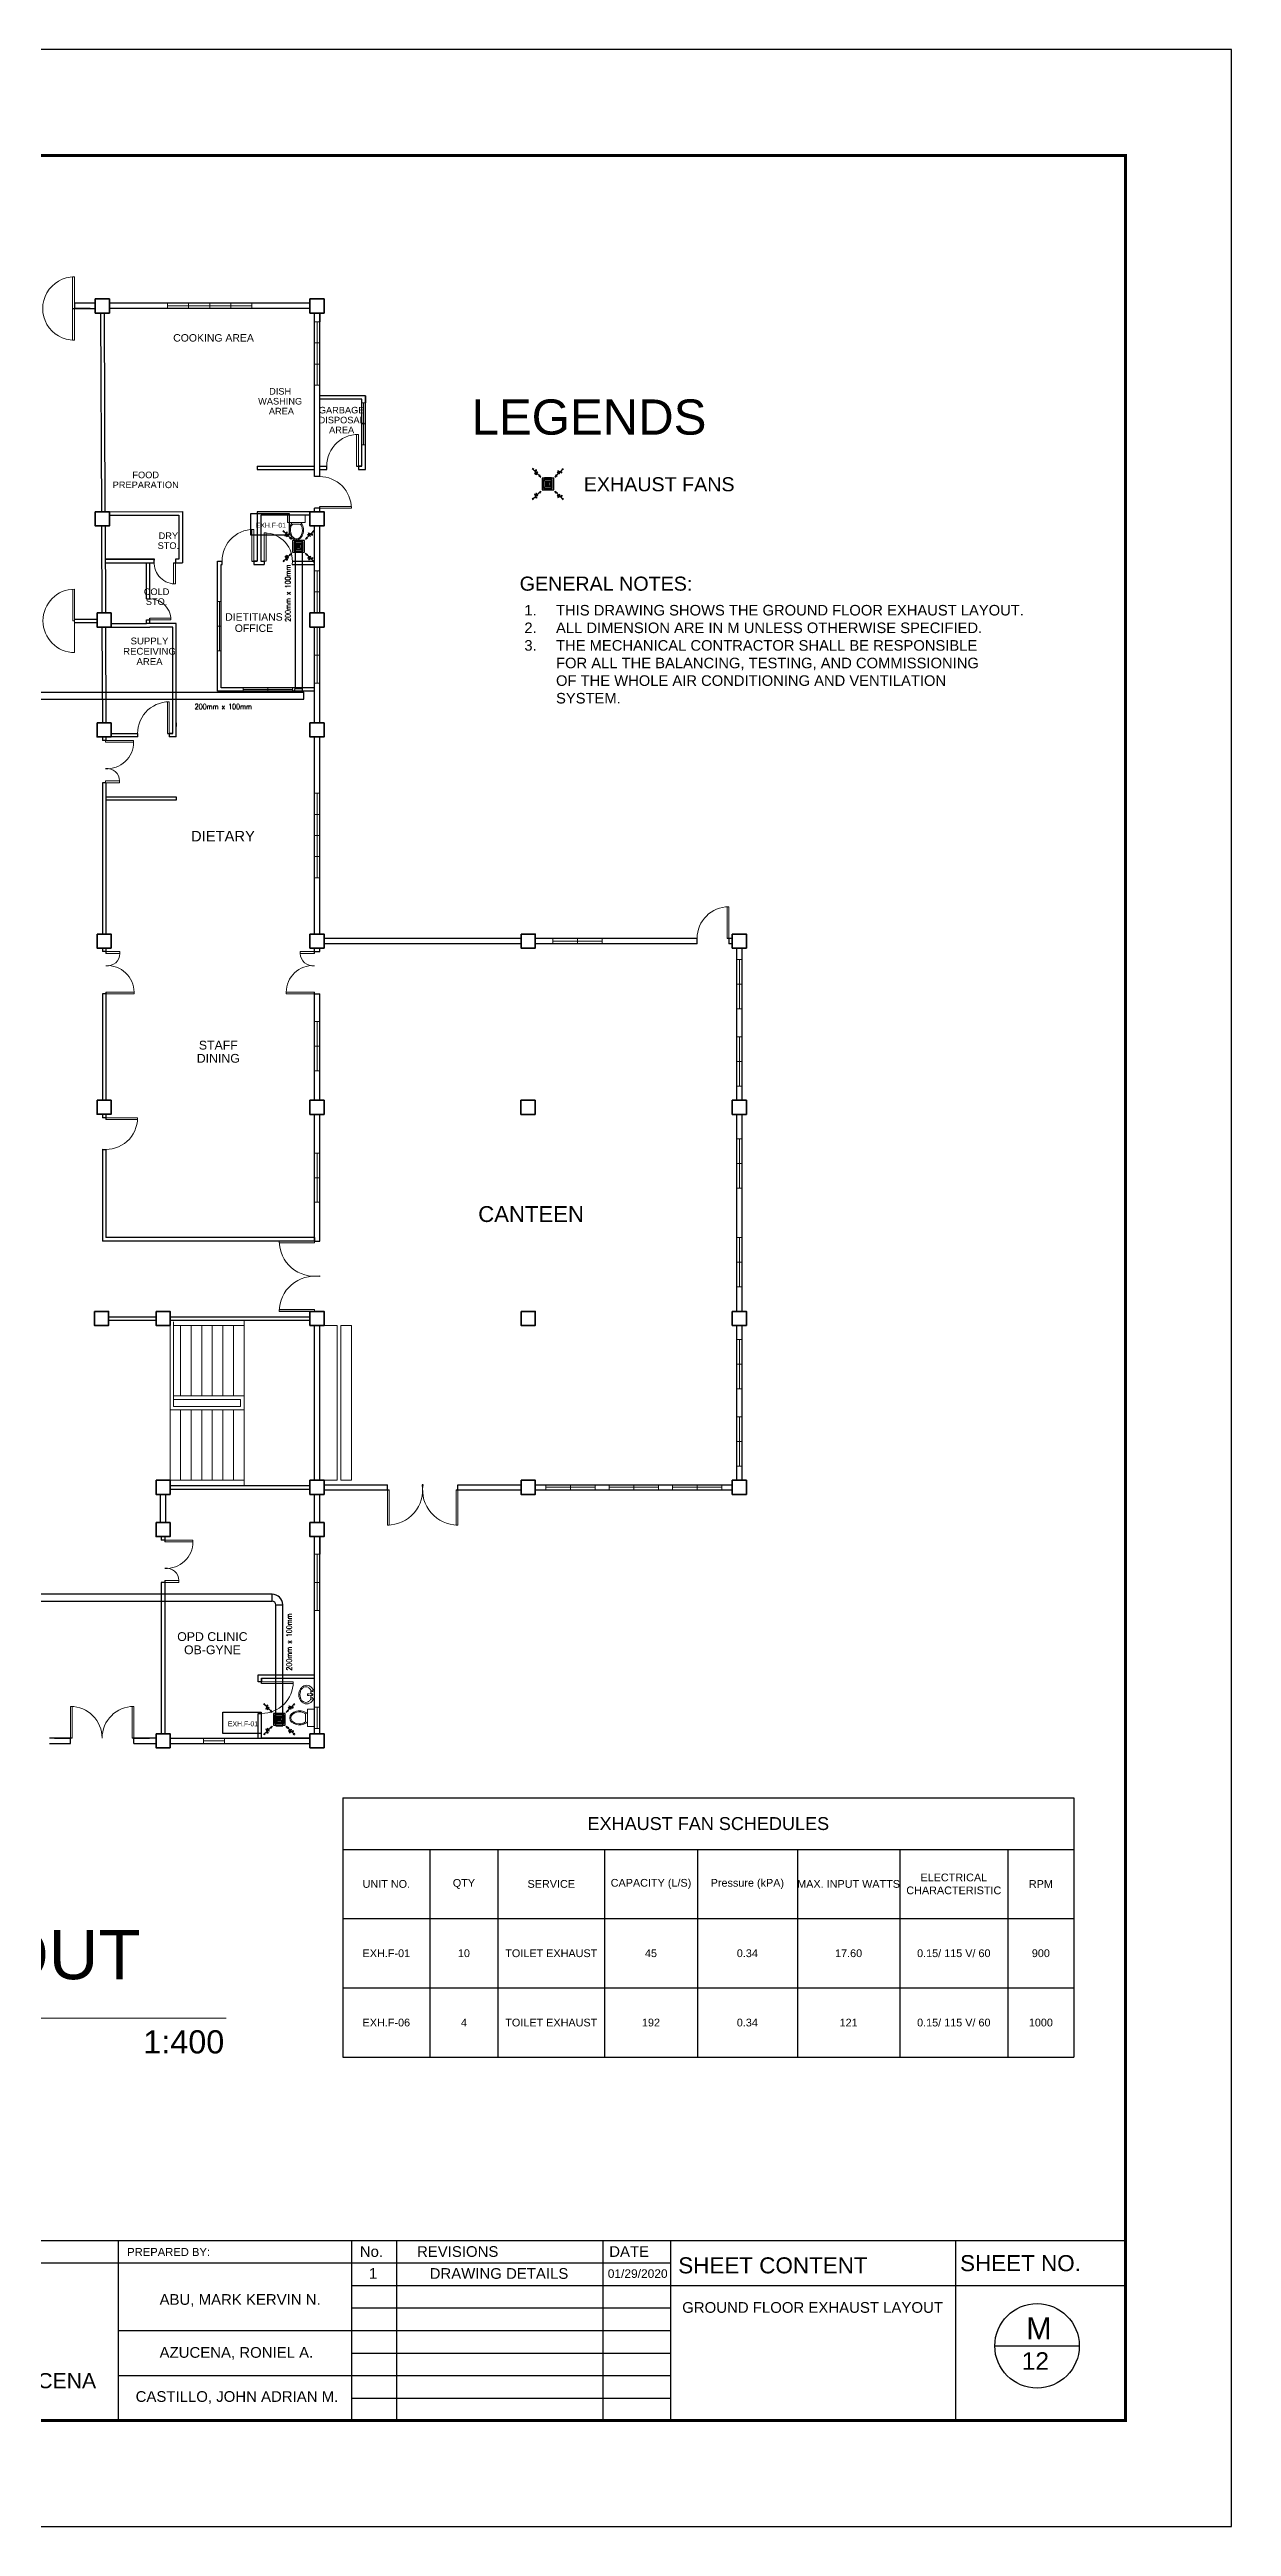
# Model space of a CAD drawing. Header units: millimetres. Extents: x 116 to 538, y 76 to 149.
# Drawn here: x 181.8 to 215.4, y 78.2 to 148.6 of the extents above; entities that cross this region are included whole.
import ezdxf

# ---------------------------------------------------------------- set-up
doc = ezdxf.new("R2010")
doc.units = ezdxf.units.MM
doc.header["$MEASUREMENT"] = 0
for name, color, linetype in [('.1', 1, 'Continuous'), ('AIR', 7, 'Continuous'), ('AIR-00', 8, 'Continuous'), ('AIR-03', 30, 'Continuous'), ('ducting label', 7, 'Continuous'), ('exhaust', 7, 'Continuous'), ('label', 7, 'Continuous'), ('Legends', 7, 'Continuous'), ('template', 7, 'Continuous')]:
    doc.layers.add(name, color=color, linetype=linetype)
doc.styles.add('Arch-Dim', font='simplex.shx', dxfattribs={"width": 0.75})
doc.styles.add('arial', font='arial.ttf')
doc.styles.get("Standard").update_dxf_attribs({"font": 'arial.ttf'})
doc.styles.add('SWISSLT175', font='swissl.ttf', dxfattribs={"height": 0.175})

# ---------------------------------------------------------------- blocks, each defined once
blk = doc.blocks.new('GRILL-C-IN')
at = {"layer": 'AIR-00', "color": 7, "ltscale": 3}
for p, q in [((-0.62, 0.6), (-0.67, 0.65)), ((-0.6, 0.62), (-0.65, 0.67)), ((-0.64, 0.64), (-0.3, 0.3)), ((0.64, 0.64), (0.3, 0.3)), ((0.6, 0.62), (0.65, 0.67)), ((0.62, 0.6), (0.67, 0.65)), ((-0.62, -0.6), (-0.67, -0.65)), ((-0.6, -0.62), (-0.65, -0.67)), ((-0.64, -0.64), (-0.3, -0.3)), ((0.64, -0.64), (0.3, -0.3)), ((0.6, -0.62), (0.65, -0.67)), ((0.62, -0.6), (0.67, -0.65))]:
    blk.add_line(p, q, dxfattribs=at)
at = {"layer": 'AIR-00', "color": 7}
for p, q in [((-0.19, 0.19), (0.19, -0.19)), ((0.19, 0.19), (-0.19, -0.19))]:
    blk.add_line(p, q, dxfattribs=at)
at = {"layer": 'AIR-00', "color": 7, "ltscale": 3}
for points in [[(-0.36, 0.39), (-0.39, 0.36), (-0.3, 0.3)], [(0.39, 0.36), (0.36, 0.39), (0.3, 0.3)], [(-0.36, -0.39), (-0.39, -0.36), (-0.3, -0.3)], [(0.39, -0.36), (0.36, -0.39), (0.3, -0.3)]]:
    blk.add_lwpolyline(points, close=True, dxfattribs=at)
at = {"layer": 'AIR-00', "color": 7}
for points in [[(-0.19, -0.19), (0.19, -0.19), (0.19, 0.19), (-0.19, 0.19)], [(-0.12, -0.12), (0.12, -0.12), (0.12, 0.12), (-0.12, 0.12)], [(-0.06, -0.06), (0.06, -0.06), (0.06, 0.06), (-0.06, 0.06)]]:
    blk.add_lwpolyline(points, close=True, dxfattribs=at)
at = {"layer": 'AIR-00', "color": 7, "ltscale": 3}
for points in [[(-0.44, 0.44), (-0.51, 0.4), (-0.43, 0.51), (-0.57, 0.43), (-0.48, 0.6), (-0.56, 0.56)], [(0.44, 0.44), (0.4, 0.51), (0.51, 0.43), (0.43, 0.57), (0.6, 0.48), (0.56, 0.56)], [(-0.44, -0.44), (-0.51, -0.4), (-0.43, -0.51), (-0.57, -0.43), (-0.48, -0.6), (-0.56, -0.56)], [(0.44, -0.44), (0.4, -0.51), (0.51, -0.43), (0.43, -0.57), (0.6, -0.48), (0.56, -0.56)]]:
    blk.add_spline(points, degree=3, dxfattribs=at)
for points in [[(-0.3, 0.3), (-0.36, 0.39), (-0.39, 0.36)], [(0.3, 0.3), (0.39, 0.36), (0.36, 0.39)], [(-0.3, -0.3), (-0.36, -0.39), (-0.39, -0.36)], [(0.3, -0.3), (0.39, -0.36), (0.36, -0.39)]]:
    blk.add_solid(points, dxfattribs=at)
at = {"layer": 'AIR-03', "color": 7}
blk.add_lwpolyline([(-0.25, -0.25), (0.25, -0.25), (0.25, 0.25), (-0.25, 0.25)], close=True, dxfattribs=at)
blk = doc.blocks.new('*T9')
at = {"layer": 'exhaust', "color": 0, "linetype": 'ByBlock', "lineweight": -2, "transparency": 16777216}
for p, q in [((0, 0), (20.775, 0)), ((0, 0), (0, -7.369)), ((20.775, 0), (20.775, -7.369)), ((0, -1.46), (20.775, -1.46)), ((2.479, -1.46), (2.479, -7.369)), ((4.41, -1.46), (4.41, -7.369)), ((7.441, -1.46), (7.441, -7.369)), ((10.076, -1.46), (10.076, -7.369)), ((12.918, -1.46), (12.918, -7.369)), ((15.829, -1.46), (15.829, -7.369)), ((18.898, -1.46), (18.898, -7.369)), ((0, -3.429), (20.775, -3.429)), ((0, -5.399), (20.775, -5.399)), ((0, -7.369), (20.775, -7.369))]:
    blk.add_line(p, q, dxfattribs=at)
at = {"layer": 'exhaust', "color": 0, "transparency": 16777216, "attachment_point": 5}
for s, insert, char_height, width in [('EXHAUST FAN SCHEDULES', (10.388, -0.73), 0.36696, 20.62853), ('UNIT NO.', (1.239, -2.444), 0.2202, 2.3319), ('QTY', (3.444, -2.444), 0.2202, 1.78473), ('SERVICE', (5.926, -2.444), 0.2202, 2.88414), ('CAPACITY (L/S)', (8.759, -2.444), 0.22018, 2.48839), ('Pressure (kPA)', (11.497, -2.444), 0.22018, 2.69507), ('MAX. INPUT WATTS', (14.374, -2.444), 0.22018, 2.76397), ('ELECTRICAL CHARACTERISTIC', (17.363, -2.444), 0.22018, 2.92228), ('RPM', (19.837, -2.444), 0.2202, 1.73056), ('EXH.F-01', (1.239, -4.414), 0.2202, 2.3319), ('10', (3.444, -4.414), 0.2202, 1.78473), ('TOILET EXHAUST', (5.926, -4.414), 0.22018, 2.88414), ('45', (8.759, -4.414), 0.2202, 2.48839), ('0.34', (11.497, -4.414), 0.2202, 2.69507), ('17.60', (14.374, -4.414), 0.2202, 2.76397), ('0.15/ 115 V/ 60', (17.363, -4.414), 0.22018, 2.92228), ('900', (19.837, -4.414), 0.2202, 1.73056), ('EXH.F-06', (1.239, -6.384), 0.2202, 2.3319), ('4', (3.444, -6.384), 0.22, 1.78473), ('TOILET EXHAUST', (5.926, -6.384), 0.22018, 2.88414), ('192', (8.759, -6.384), 0.2202, 2.48839), ('0.34', (11.497, -6.384), 0.2202, 2.69507), ('121', (14.374, -6.384), 0.2202, 2.76397), ('0.15/ 115 V/ 60', (17.363, -6.384), 0.22018, 2.92228), ('1000', (19.837, -6.384), 0.2202, 1.73056)]:
    blk.add_mtext(s, dxfattribs=dict(at, insert=insert, char_height=char_height, width=width))

msp = doc.modelspace()

# ---------------------------------------------------------------- linework, layer by layer
at = {"layer": '.1', "color": 0}
msp.add_line((215.428, 148.586), (116.152, 148.586), dxfattribs=at)
at = {"color": 8, "lineweight": 13}
for p, q in [((182.551, 142.124), (182.501, 142.124)), ((182.501, 142.124), (182.502, 141.224)), ((182.551, 141.224), (182.551, 142.124)), ((182.502, 141.224), (182.551, 141.224)), ((182.502, 140.323), (182.502, 141.223)), ((182.502, 141.223), (182.552, 141.223)), ((182.551, 141.273), (182.551, 141.174)), ((182.551, 141.174), (182.551, 140.324)), ((182.552, 141.223), (182.552, 140.323)), ((182.552, 140.323), (182.502, 140.323)), ((190.621, 137.648), (190.571, 137.648)), ((190.571, 137.648), (190.571, 136.748)), ((190.621, 136.748), (190.621, 137.648)), ((190.421, 135.598), (189.521, 135.598)), ((189.521, 135.548), (190.421, 135.548)), ((190.421, 135.548), (190.421, 135.598)), ((187.646, 134.948), (187.596, 134.948)), ((187.596, 134.948), (187.596, 134.048)), ((187.646, 134.048), (187.646, 134.948)), ((187.946, 134.048), (187.946, 134.848)), ((187.946, 134.848), (187.996, 134.848)), ((187.996, 134.848), (187.996, 134.048)), ((185.421, 133.998), (185.371, 133.998)), ((185.371, 133.398), (185.371, 133.998)), ((185.421, 133.998), (185.421, 133.398)), ((187.996, 134.048), (187.946, 134.048)), ((182.508, 132.349), (182.508, 133.249)), ((182.558, 133.249), (182.558, 132.349)), ((185.421, 133.398), (185.371, 133.398)), ((182.558, 132.349), (182.508, 132.349)), ((182.558, 132.299), (182.558, 132.399)), ((182.558, 132.349), (182.558, 131.449)), ((185.296, 132.423), (184.696, 132.423)), ((184.696, 132.373), (185.296, 132.373)), ((185.296, 132.373), (185.296, 132.423)), ((185.246, 130.048), (185.196, 130.048)), ((185.196, 130.048), (185.196, 129.148)), ((185.246, 129.148), (185.246, 130.048)), ((185.246, 129.148), (185.196, 129.148)), ((183.446, 128.15), (183.446, 128.148)), ((201.146, 124.223), (201.096, 124.223)), ((201.096, 124.223), (201.096, 123.323)), ((201.146, 123.323), (201.146, 124.223)), ((183.446, 118.225), (184.346, 118.225)), ((184.346, 118.175), (183.446, 118.175)), ((184.346, 118.225), (184.346, 118.175)), ((191.446, 107.648), (191.446, 106.648)), ((191.496, 106.648), (191.496, 107.648)), ((193.396, 106.648), (193.396, 107.648)), ((193.446, 107.648), (193.446, 106.648)), ((191.446, 106.648), (191.496, 106.648)), ((193.446, 106.648), (193.396, 106.648)), ((187.871, 102.196), (188.771, 102.196)), ((188.771, 102.146), (187.871, 102.146)), ((188.771, 102.196), (188.771, 102.146)), ((182.44, 100.596), (182.44, 101.496)), ((182.44, 101.496), (182.49, 101.496)), ((182.49, 101.496), (182.49, 100.596)), ((184.24, 101.496), (184.19, 101.496)), ((184.19, 101.496), (184.19, 100.596)), ((184.24, 100.596), (184.24, 101.496)), ((182.49, 100.596), (182.44, 100.596)), ((184.24, 100.596), (184.19, 100.596))]:
    msp.add_line(p, q, dxfattribs=at)
at = {"color": 8, "lineweight": 25}
for p, q in [((182.502, 141.223), (183.146, 141.223)), ((183.002, 141.373), (182.552, 141.373)), ((183.146, 141.373), (182.552, 141.373)), ((182.552, 141.373), (182.552, 141.223)), ((183.002, 141.223), (182.552, 141.223)), ((183.296, 141.098), (183.32, 135.448)), ((183.396, 141.099), (183.42, 135.448)), ((189.246, 141.373), (183.546, 141.373)), ((189.246, 141.223), (183.546, 141.223)), ((189.371, 136.448), (189.371, 141.098)), ((189.521, 136.448), (189.521, 141.098)), ((189.521, 141.098), (189.521, 140.848)), ((190.821, 138.748), (189.521, 138.748)), ((190.821, 136.648), (190.821, 138.748)), ((190.721, 138.648), (189.521, 138.648)), ((190.721, 136.748), (190.721, 138.648)), ((187.746, 136.748), (189.371, 136.748)), ((187.746, 136.748), (187.746, 136.649)), ((187.746, 136.649), (189.371, 136.648)), ((189.521, 136.748), (189.721, 136.748)), ((189.521, 136.648), (189.726, 136.648)), ((189.721, 136.648), (189.721, 136.748)), ((190.571, 136.748), (190.721, 136.748)), ((190.721, 136.748), (190.621, 136.748)), ((190.621, 136.748), (190.621, 136.648)), ((190.621, 136.648), (190.821, 136.648)), ((189.521, 136.448), (189.371, 136.448)), ((183.42, 135.448), (185.621, 135.457)), ((183.546, 135.349), (185.521, 135.357)), ((185.521, 135.357), (185.521, 134.098)), ((185.621, 135.457), (185.621, 133.998)), ((189.246, 135.448), (187.746, 135.448)), ((187.746, 135.448), (187.746, 134.048)), ((189.246, 135.348), (187.846, 135.348)), ((187.846, 135.348), (187.846, 134.048)), ((189.371, 135.448), (189.371, 135.548)), ((189.521, 135.548), (189.371, 135.548)), ((189.521, 135.448), (189.521, 135.598)), ((183.322, 135.048), (183.332, 132.573)), ((183.422, 135.048), (183.432, 132.573)), ((183.422, 135.048), (183.426, 134.098)), ((189.371, 132.573), (189.371, 135.048)), ((189.521, 132.573), (189.521, 135.048)), ((183.426, 134.098), (184.829, 134.098)), ((184.829, 134.098), (183.426, 134.098)), ((183.426, 133.998), (184.821, 133.998)), ((184.596, 132.973), (184.596, 133.998)), ((184.696, 132.973), (184.696, 133.998)), ((184.821, 133.998), (184.821, 134.098)), ((185.371, 133.998), (185.621, 133.998)), ((185.521, 134.098), (185.421, 134.098)), ((185.521, 134.098), (185.421, 134.098)), ((185.421, 134.098), (185.421, 133.998)), ((186.621, 130.348), (186.621, 134.048)), ((186.621, 134.048), (186.746, 134.048)), ((186.721, 130.448), (186.721, 133.948)), ((186.721, 133.948), (186.751, 133.948)), ((186.721, 133.948), (186.751, 133.948)), ((186.746, 133.948), (186.746, 134.048)), ((187.746, 134.048), (187.646, 134.048)), ((187.646, 134.048), (187.646, 133.948)), ((187.646, 133.948), (187.946, 133.948)), ((187.846, 134.048), (187.946, 134.048)), ((187.946, 134.048), (187.946, 133.948)), ((188.739, 133.948), (189.371, 133.948)), ((188.746, 134.048), (189.371, 134.048)), ((182.558, 132.399), (183.196, 132.399)), ((184.596, 132.973), (184.696, 132.973)), ((184.596, 132.273), (184.596, 132.373)), ((184.596, 132.273), (184.596, 132.373)), ((184.596, 132.373), (184.696, 132.373)), ((184.696, 132.273), (184.696, 132.423)), ((182.558, 132.299), (183.196, 132.299)), ((183.334, 132.173), (183.346, 129.448)), ((183.434, 132.173), (183.435, 132.023)), ((183.434, 132.173), (183.446, 129.449)), ((183.596, 132.273), (184.596, 132.273)), ((183.596, 132.173), (184.696, 132.173)), ((184.696, 132.273), (184.596, 132.273)), ((185.446, 132.273), (184.696, 132.273)), ((185.346, 132.173), (184.696, 132.173)), ((185.346, 129.148), (185.346, 132.173)), ((185.446, 129.048), (185.446, 132.273)), ((189.371, 129.448), (189.371, 132.173)), ((189.521, 129.448), (189.521, 132.173)), ((189.371, 130.348), (186.621, 130.348)), ((189.371, 130.448), (186.721, 130.448)), ((189.371, 129.448), (189.371, 130.398)), ((183.346, 129.048), (183.346, 128.948)), ((183.446, 128.948), (183.346, 128.948)), ((183.446, 129.048), (183.446, 128.948)), ((183.596, 129.148), (184.346, 129.148)), ((184.351, 129.048), (183.596, 129.048)), ((184.346, 129.148), (184.346, 129.048)), ((185.346, 129.148), (185.246, 129.148)), ((185.246, 129.148), (185.246, 129.048)), ((185.446, 129.048), (185.246, 129.048)), ((189.371, 123.448), (189.371, 129.048)), ((189.371, 128.898), (189.371, 129.048)), ((189.521, 123.448), (189.521, 129.048)), ((189.521, 128.948), (189.521, 129.048)), ((183.346, 127.748), (183.346, 123.448)), ((183.446, 127.748), (183.346, 127.748)), ((183.446, 127.748), (183.446, 123.448)), ((183.446, 127.349), (185.446, 127.349)), ((185.446, 127.249), (183.446, 127.249)), ((185.446, 127.349), (185.446, 127.249)), ((195.246, 123.323), (189.646, 123.323)), ((200.246, 123.323), (195.646, 123.323)), ((200.246, 123.173), (200.246, 123.323)), ((201.246, 123.323), (201.146, 123.323)), ((201.146, 123.323), (201.146, 123.173)), ((183.346, 123.048), (183.346, 122.948)), ((183.446, 122.948), (183.346, 122.948)), ((183.446, 123.048), (183.446, 122.898)), ((183.446, 123.048), (183.446, 122.948)), ((189.371, 122.898), (189.371, 123.048)), ((189.371, 122.948), (189.521, 122.948)), ((189.521, 122.948), (189.521, 123.048)), ((195.246, 123.173), (189.646, 123.173)), ((200.246, 123.173), (195.646, 123.173)), ((201.246, 123.173), (201.146, 123.173)), ((201.371, 118.723), (201.371, 123.048)), ((201.521, 118.723), (201.521, 123.048)), ((183.446, 121.798), (183.446, 118.725)), ((189.371, 118.723), (189.371, 121.798)), ((183.346, 121.748), (183.346, 118.725)), ((183.446, 121.748), (183.346, 121.748)), ((189.371, 121.748), (189.521, 121.748)), ((189.521, 118.723), (189.521, 121.748)), ((183.346, 118.325), (183.346, 118.225)), ((183.446, 118.325), (183.446, 118.225)), ((189.371, 114.723), (189.371, 118.323)), ((189.521, 114.723), (189.521, 118.323)), ((201.371, 112.723), (201.371, 118.323)), ((201.521, 112.723), (201.521, 118.323)), ((183.446, 118.225), (183.346, 118.225)), ((183.346, 117.33), (183.346, 114.723)), ((183.346, 117.325), (183.446, 117.325)), ((183.446, 117.325), (183.446, 114.823)), ((189.371, 114.823), (183.446, 114.823)), ((189.371, 114.723), (183.446, 114.723)), ((189.371, 114.723), (189.521, 114.723)), ((183.521, 112.573), (184.871, 112.573)), ((183.521, 112.473), (184.871, 112.473)), ((185.271, 112.573), (189.246, 112.573)), ((185.271, 112.473), (189.246, 112.473)), ((189.371, 107.923), (189.371, 112.323)), ((189.521, 107.923), (189.521, 112.323)), ((201.371, 107.923), (201.371, 112.323)), ((201.521, 107.923), (201.521, 112.323)), ((185.271, 107.773), (189.246, 107.773)), ((189.646, 107.798), (191.446, 107.798)), ((191.446, 107.648), (191.446, 107.798)), ((193.446, 107.798), (195.246, 107.798)), ((193.446, 107.648), (193.446, 107.798)), ((195.646, 107.798), (201.246, 107.798)), ((184.996, 106.721), (184.996, 107.523)), ((185.146, 106.721), (185.146, 107.523)), ((185.271, 107.673), (189.246, 107.673)), ((189.371, 106.721), (189.371, 107.523)), ((189.521, 106.721), (189.521, 107.523)), ((189.646, 107.648), (191.496, 107.648)), ((193.396, 107.648), (195.246, 107.648)), ((195.646, 107.648), (201.246, 107.648)), ((185.021, 106.321), (185.021, 106.221)), ((185.121, 106.321), (185.121, 106.171)), ((185.121, 106.321), (185.121, 106.221)), ((189.371, 100.721), (189.371, 106.321)), ((189.521, 100.721), (189.521, 106.321)), ((189.521, 106.321), (189.521, 105.821)), ((185.121, 106.221), (185.021, 106.221)), ((185.021, 105.021), (185.021, 100.721)), ((185.121, 105.021), (185.021, 105.021)), ((185.121, 105.071), (185.121, 100.721)), ((187.771, 102.196), (187.771, 102.396)), ((187.771, 102.396), (189.371, 102.396)), ((187.871, 102.196), (187.771, 102.196)), ((187.871, 102.146), (187.871, 102.296)), ((187.871, 102.296), (189.371, 102.296)), ((187.871, 102.296), (187.871, 102.196)), ((187.771, 100.596), (187.771, 101.296)), ((187.771, 101.296), (187.871, 101.296)), ((187.871, 100.596), (187.871, 101.296)), ((182.49, 100.596), (181.846, 100.596)), ((181.846, 100.446), (182.44, 100.446)), ((181.99, 100.596), (182.44, 100.596)), ((181.99, 100.446), (182.44, 100.446)), ((182.44, 100.446), (182.44, 100.596)), ((184.871, 100.596), (184.19, 100.596)), ((184.24, 100.596), (184.69, 100.596)), ((184.24, 100.446), (184.24, 100.596)), ((184.24, 100.446), (184.69, 100.446)), ((184.24, 100.446), (184.871, 100.446)), ((185.271, 100.596), (189.246, 100.596)), ((185.271, 100.446), (189.246, 100.446)), ((189.246, 100.596), (187.871, 100.596))]:
    msp.add_line(p, q, dxfattribs=at)
at = {"color": 8, "lineweight": 9}
for p, q in [((186.396, 141.373), (185.196, 141.373)), ((185.196, 141.373), (185.196, 141.223)), ((187.596, 141.298), (185.196, 141.298)), ((185.796, 141.373), (185.796, 141.223)), ((186.396, 141.373), (186.396, 141.223)), ((186.396, 141.223), (187.596, 141.223)), ((186.996, 141.223), (186.996, 141.373)), ((187.596, 141.223), (187.596, 141.373)), ((189.521, 140.848), (189.371, 140.848)), ((189.371, 140.848), (189.371, 140.248)), ((189.446, 139.048), (189.446, 140.848)), ((189.371, 140.248), (189.521, 140.248)), ((189.521, 140.248), (189.521, 139.648)), ((189.521, 139.648), (189.371, 139.648)), ((189.371, 139.648), (189.371, 139.048)), ((189.371, 139.048), (189.521, 139.048)), ((190.821, 138.548), (190.721, 138.548)), ((190.721, 138.548), (190.721, 137.348)), ((190.771, 138.548), (190.771, 137.348)), ((190.721, 137.948), (190.821, 137.948)), ((190.721, 137.348), (190.821, 137.348)), ((188.611, 135.348), (188.611, 135.148)), ((189.111, 135.348), (188.611, 135.348)), ((189.111, 135.148), (189.111, 135.348)), ((188.611, 135.148), (189.111, 135.148)), ((188.77, 135.098), (188.951, 135.098)), ((189.521, 133.773), (189.371, 133.773)), ((189.446, 133.773), (189.446, 132.573)), ((189.521, 132.573), (189.521, 133.773)), ((189.521, 133.173), (189.371, 133.173)), ((186.621, 132.198), (186.621, 132.898)), ((186.621, 132.898), (186.721, 132.898)), ((186.671, 132.898), (186.671, 131.498)), ((186.721, 132.898), (186.721, 131.498)), ((186.621, 132.198), (186.721, 132.198)), ((189.446, 132.173), (189.446, 130.573)), ((189.521, 132.173), (189.521, 130.573)), ((186.721, 131.498), (186.621, 131.498)), ((189.521, 131.373), (189.371, 131.373)), ((187.346, 130.348), (187.346, 130.448)), ((188.746, 130.398), (187.346, 130.398)), ((188.746, 130.348), (187.346, 130.348)), ((188.046, 130.448), (188.746, 130.448)), ((188.046, 130.448), (188.046, 130.348)), ((188.746, 130.448), (188.746, 130.348)), ((189.521, 130.573), (189.371, 130.573)), ((189.371, 126.248), (189.371, 127.448)), ((189.371, 127.448), (189.521, 127.448)), ((189.446, 127.448), (189.446, 125.048)), ((189.371, 126.848), (189.521, 126.848)), ((189.521, 126.248), (189.371, 126.248)), ((189.521, 126.248), (189.521, 125.048)), ((189.521, 125.648), (189.371, 125.648)), ((189.521, 125.048), (189.371, 125.048)), ((196.146, 123.323), (196.146, 123.173)), ((196.146, 123.248), (197.546, 123.248)), ((196.846, 123.173), (196.846, 123.323)), ((197.546, 123.173), (197.546, 123.323)), ((196.146, 123.173), (197.546, 123.173)), ((201.521, 122.723), (201.371, 122.723)), ((201.446, 121.323), (201.446, 122.723)), ((201.371, 122.023), (201.521, 122.023)), ((201.371, 121.323), (201.521, 121.323)), ((189.521, 120.961), (189.371, 120.961)), ((189.446, 119.561), (189.446, 120.961)), ((201.371, 120.523), (201.521, 120.523)), ((201.446, 120.523), (201.446, 119.123)), ((189.371, 120.261), (189.521, 120.261)), ((189.521, 120.223), (189.521, 119.923)), ((189.521, 119.823), (189.521, 119.123)), ((201.361, 120.223), (201.361, 119.923)), ((201.361, 119.823), (201.361, 119.123)), ((201.371, 119.823), (201.521, 119.823)), ((189.371, 119.561), (189.521, 119.561)), ((189.521, 119.023), (189.521, 118.723)), ((201.521, 119.123), (201.371, 119.123)), ((189.521, 118.323), (189.521, 118.023)), ((189.521, 117.923), (189.521, 117.223)), ((201.521, 117.623), (201.371, 117.623)), ((201.446, 116.223), (201.446, 117.623)), ((189.521, 117.223), (189.371, 117.223)), ((189.446, 115.823), (189.446, 117.223)), ((189.521, 117.123), (189.521, 116.823)), ((201.361, 117.123), (201.361, 116.823)), ((201.371, 116.923), (201.521, 116.923)), ((189.371, 116.523), (189.521, 116.523)), ((189.521, 116.423), (189.521, 116.123)), ((201.361, 116.423), (201.361, 116.123)), ((201.371, 116.223), (201.521, 116.223)), ((189.371, 115.823), (189.521, 115.823)), ((189.521, 116.023), (189.521, 115.323)), ((189.521, 115.223), (189.521, 114.923)), ((201.371, 114.823), (201.521, 114.823)), ((201.446, 114.823), (201.446, 113.423)), ((201.371, 114.123), (201.521, 114.123)), ((201.521, 113.423), (201.371, 113.423)), ((185.271, 109.923), (185.271, 112.323)), ((185.371, 112.323), (185.371, 112.423)), ((185.371, 110.023), (185.371, 112.323)), ((187.371, 112.323), (185.371, 112.323)), ((185.571, 112.323), (185.571, 110.323)), ((185.871, 112.323), (185.871, 110.323)), ((186.171, 112.323), (186.171, 110.323)), ((186.471, 112.323), (186.471, 110.323)), ((186.771, 112.323), (186.771, 110.323)), ((187.071, 112.323), (187.071, 110.323)), ((187.371, 112.448), (187.371, 112.323)), ((187.371, 112.323), (187.371, 110.323)), ((190.021, 112.323), (189.646, 112.323)), ((190.021, 107.923), (190.021, 112.323)), ((190.121, 107.923), (190.121, 112.323)), ((190.121, 112.323), (190.421, 112.323)), ((190.421, 112.323), (190.421, 107.923)), ((201.521, 111.923), (201.371, 111.923)), ((201.446, 110.523), (201.446, 111.923)), ((201.371, 111.223), (201.521, 111.223)), ((201.371, 110.523), (201.521, 110.523)), ((187.071, 109.923), (185.271, 109.923)), ((185.271, 109.923), (185.271, 107.923)), ((187.071, 110.323), (185.371, 110.323)), ((187.071, 110.223), (185.371, 110.223)), ((187.071, 110.023), (185.371, 110.023)), ((185.571, 109.923), (185.571, 107.923)), ((185.871, 109.923), (185.871, 107.923)), ((186.171, 109.923), (186.171, 107.923)), ((186.471, 109.923), (186.471, 107.923)), ((186.771, 109.923), (186.771, 107.923)), ((187.071, 110.323), (187.371, 110.323)), ((187.071, 110.223), (187.271, 110.223)), ((187.071, 110.023), (187.271, 110.023)), ((187.071, 109.923), (187.071, 107.923)), ((187.071, 109.923), (187.371, 109.923)), ((187.271, 110.023), (187.271, 110.223)), ((187.371, 110.223), (187.371, 110.323)), ((187.371, 110.023), (187.371, 110.223)), ((187.371, 109.923), (187.371, 110.023)), ((187.371, 109.923), (187.371, 107.923)), ((201.371, 109.723), (201.521, 109.723)), ((201.446, 109.723), (201.446, 108.323)), ((201.371, 109.023), (201.521, 109.023)), ((187.371, 107.923), (185.271, 107.923)), ((187.371, 107.798), (187.371, 107.923)), ((189.521, 107.923), (190.021, 107.923)), ((190.421, 107.923), (190.121, 107.923)), ((195.946, 107.648), (195.946, 107.798)), ((197.346, 107.723), (195.946, 107.723)), ((196.646, 107.798), (196.646, 107.648)), ((197.346, 107.798), (197.346, 107.648)), ((197.346, 107.798), (197.746, 107.798)), ((197.746, 107.648), (197.746, 107.798)), ((199.146, 107.723), (197.746, 107.723)), ((198.446, 107.798), (198.446, 107.648)), ((199.146, 107.798), (199.146, 107.648)), ((199.546, 107.648), (199.546, 107.798)), ((200.946, 107.723), (199.546, 107.723)), ((200.246, 107.798), (200.246, 107.648)), ((200.946, 107.798), (200.946, 107.648)), ((201.521, 108.323), (201.371, 108.323)), ((189.521, 105.821), (189.371, 105.821)), ((189.371, 105.821), (189.371, 105.021)), ((189.446, 104.221), (189.446, 105.821)), ((189.371, 105.021), (189.521, 105.021)), ((189.521, 105.021), (189.521, 104.221)), ((189.521, 104.221), (189.371, 104.221)), ((189.371, 101.421), (189.171, 101.421)), ((189.171, 101.421), (189.171, 100.921)), ((189.173, 101.846), (189.295, 101.86)), ((189.173, 101.817), (189.295, 101.804)), ((189.371, 100.871), (189.371, 101.471)), ((189.371, 101.471), (189.521, 101.471)), ((189.371, 100.921), (189.371, 101.421)), ((189.446, 101.471), (189.446, 100.871)), ((189.121, 101.261), (189.121, 101.08)), ((189.171, 100.921), (189.371, 100.921)), ((189.521, 100.871), (189.371, 100.871)), ((186.221, 100.446), (186.221, 100.596)), ((186.221, 100.596), (186.821, 100.596)), ((186.821, 100.521), (186.221, 100.521)), ((186.821, 100.596), (186.821, 100.446))]:
    msp.add_line(p, q, dxfattribs=at)
at = {"color": 8, "lineweight": -2}
for p, q in [((190.821, 138.748), (190.821, 138.548)), ((189.726, 136.648), (189.721, 136.648)), ((185.521, 135.457), (185.521, 135.457)), ((186.751, 133.948), (186.746, 133.948)), ((187.596, 134.048), (187.746, 134.048)), ((184.596, 133.115), (184.596, 133.123)), ((183.334, 132.173), (183.335, 132.073)), ((185.196, 129.148), (185.346, 129.148)), ((185.446, 129.449), (185.446, 129.349)), ((201.246, 123.323), (201.096, 123.323)), ((201.361, 119.023), (201.361, 118.723)), ((183.446, 118.325), (183.446, 118.175)), ((201.361, 118.323), (201.361, 118.023)), ((201.361, 117.923), (201.361, 117.223)), ((183.346, 117.33), (183.346, 117.325)), ((201.361, 116.023), (201.361, 115.323)), ((189.371, 114.823), (189.371, 114.723)), ((201.361, 115.223), (201.361, 114.923)), ((183.446, 114.723), (183.346, 114.723)), ((189.371, 114.723), (188.371, 114.723)), ((189.371, 112.723), (188.371, 112.723)), ((192.434, 107.798), (192.457, 107.798)), ((192.457, 107.798), (192.434, 107.798)), ((189.521, 100.721), (189.521, 100.871))]:
    msp.add_line(p, q, dxfattribs=at)
at = {"color": 8, "lineweight": 9, "ltscale": 0.4}
msp.add_line((186.766, 100.596), (186.276, 100.596), dxfattribs=at)
at = {"color": 0, "linetype": 'ByBlock', "lineweight": 9}
msp.add_line((186.867, 92.633), (148.898, 92.633), dxfattribs=at)
at = {"color": 8, "lineweight": 35}
for points in [[(183.146, 141.498), (183.546, 141.498), (183.546, 141.098), (183.146, 141.098)], [(189.246, 141.498), (189.646, 141.498), (189.646, 141.098), (189.246, 141.098)], [(183.146, 135.448), (183.546, 135.448), (183.546, 135.048), (183.146, 135.048)], [(189.246, 135.448), (189.646, 135.448), (189.646, 135.048), (189.246, 135.048)], [(183.196, 132.573), (183.596, 132.573), (183.596, 132.173), (183.196, 132.173)], [(189.246, 132.573), (189.646, 132.573), (189.646, 132.173), (189.246, 132.173)], [(183.196, 129.448), (183.596, 129.448), (183.596, 129.048), (183.196, 129.048)], [(189.246, 129.448), (189.646, 129.448), (189.646, 129.048), (189.246, 129.048)], [(183.196, 123.448), (183.596, 123.448), (183.596, 123.048), (183.196, 123.048)], [(189.246, 123.448), (189.646, 123.448), (189.646, 123.048), (189.246, 123.048)], [(195.246, 123.448), (195.646, 123.448), (195.646, 123.048), (195.246, 123.048)], [(201.246, 123.448), (201.646, 123.448), (201.646, 123.048), (201.246, 123.048)], [(183.196, 118.725), (183.596, 118.725), (183.596, 118.325), (183.196, 118.325)], [(189.246, 118.723), (189.646, 118.723), (189.646, 118.323), (189.246, 118.323)], [(195.241, 118.723), (195.641, 118.723), (195.641, 118.323), (195.241, 118.323)], [(201.246, 118.723), (201.646, 118.723), (201.646, 118.323), (201.246, 118.323)], [(183.121, 112.723), (183.521, 112.723), (183.521, 112.323), (183.121, 112.323)], [(184.871, 112.723), (185.271, 112.723), (185.271, 112.323), (184.871, 112.323)], [(189.246, 112.723), (189.646, 112.723), (189.646, 112.323), (189.246, 112.323)], [(195.246, 112.723), (195.646, 112.723), (195.646, 112.323), (195.246, 112.323)], [(201.246, 112.723), (201.646, 112.723), (201.646, 112.323), (201.246, 112.323)], [(184.871, 107.923), (185.271, 107.923), (185.271, 107.523), (184.871, 107.523)], [(189.246, 107.923), (189.646, 107.923), (189.646, 107.523), (189.246, 107.523)], [(195.246, 107.923), (195.646, 107.923), (195.646, 107.523), (195.246, 107.523)], [(201.246, 107.923), (201.646, 107.923), (201.646, 107.523), (201.246, 107.523)], [(184.871, 106.721), (185.271, 106.721), (185.271, 106.321), (184.871, 106.321)], [(189.246, 106.721), (189.646, 106.721), (189.646, 106.321), (189.246, 106.321)], [(184.871, 100.721), (185.271, 100.721), (185.271, 100.321), (184.871, 100.321)], [(189.246, 100.721), (189.646, 100.721), (189.646, 100.321), (189.246, 100.321)]]:
    msp.add_lwpolyline(points, close=True, dxfattribs=at)
at = {"color": 8, "lineweight": 9}
for points in [[(185.196, 141.373), (187.596, 141.373), (187.596, 141.223), (185.196, 141.223)], [(189.371, 140.848), (189.521, 140.848), (189.521, 139.048), (189.371, 139.048)], [(190.721, 138.548), (190.821, 138.548), (190.821, 137.348), (190.721, 137.348)], [(189.371, 133.773), (189.521, 133.773), (189.521, 132.574), (189.371, 132.574)], [(186.621, 132.898), (186.721, 132.898), (186.721, 131.498), (186.621, 131.498)], [(189.371, 132.173), (189.521, 132.173), (189.521, 130.573), (189.371, 130.573)], [(187.346, 130.448), (188.746, 130.448), (188.746, 130.348), (187.346, 130.348)], [(189.371, 127.448), (189.521, 127.448), (189.521, 125.048), (189.371, 125.048)], [(196.146, 123.323), (197.546, 123.323), (197.546, 123.173), (196.146, 123.173)], [(201.371, 122.723), (201.521, 122.723), (201.521, 121.323), (201.371, 121.323)], [(189.371, 120.961), (189.521, 120.961), (189.521, 119.561), (189.371, 119.561)], [(201.371, 120.523), (201.521, 120.523), (201.521, 119.123), (201.371, 119.123)], [(201.361, 117.623), (201.521, 117.623), (201.521, 116.223), (201.361, 116.223)], [(189.371, 117.223), (189.521, 117.223), (189.521, 115.823), (189.371, 115.823)], [(201.371, 114.823), (201.521, 114.823), (201.521, 113.423), (201.371, 113.423)], [(201.371, 111.923), (201.521, 111.923), (201.521, 110.523), (201.371, 110.523)], [(201.371, 109.723), (201.521, 109.723), (201.521, 108.323), (201.371, 108.323)], [(195.946, 107.798), (197.346, 107.798), (197.346, 107.648), (195.946, 107.648)], [(197.746, 107.798), (199.146, 107.798), (199.146, 107.648), (197.746, 107.648)], [(199.546, 107.798), (200.946, 107.798), (200.946, 107.648), (199.546, 107.648)], [(189.371, 105.821), (189.521, 105.821), (189.521, 104.221), (189.371, 104.221)], [(189.371, 101.471), (189.521, 101.471), (189.521, 100.871), (189.371, 100.871)], [(186.221, 100.596), (186.821, 100.596), (186.821, 100.446), (186.221, 100.446)]]:
    msp.add_lwpolyline(points, close=True, dxfattribs=at)
at = {"color": 8, "lineweight": 13, "ltscale": 0.03}
for points in [[(183.435, 128.898), (183.435, 128.948), (184.235, 128.948), (184.235, 128.898)], [(183.435, 127.748), (183.435, 127.798), (183.835, 127.798), (183.835, 127.748)], [(183.446, 122.948), (183.446, 122.898), (183.846, 122.898), (183.846, 122.948)], [(189.371, 122.948), (189.371, 122.898), (188.971, 122.898), (188.971, 122.948)], [(183.446, 121.798), (183.446, 121.748), (184.246, 121.748), (184.246, 121.798)], [(189.371, 121.798), (189.371, 121.748), (188.571, 121.748), (188.571, 121.798)], [(185.121, 106.171), (185.121, 106.221), (185.921, 106.221), (185.921, 106.171)], [(185.121, 105.021), (185.121, 105.071), (185.521, 105.071), (185.521, 105.021)]]:
    msp.add_lwpolyline(points, close=True, dxfattribs=at)
at = {"color": 8, "lineweight": 13}
msp.add_lwpolyline([(189.371, 112.723), (189.371, 112.773), (188.371, 112.773), (188.371, 112.723, -0.459034), (189.521, 113.711), (189.521, 113.734), (189.521, 113.711), (189.521, 113.734, -0.459034), (188.371, 114.723), (188.371, 114.673), (189.371, 114.673), (189.371, 114.723)], format="xyb", dxfattribs=at)
at = {"color": 8, "lineweight": 9}
for points in [[(189.129, 102.054, 0.124838), (189.066, 102.039, 0.105788), (189.009, 101.989, 0.086697), (188.972, 101.92, 0.076776), (188.959, 101.832, 0.076776), (188.972, 101.744, 0.086697), (189.009, 101.675, 0.105788), (189.066, 101.625, 0.124838), (189.129, 101.609, 0.124838), (189.191, 101.625, 0.105788), (189.249, 101.675, 0.040067), (189.269, 101.705), (189.269, 101.808, 0.040067)], [(189.269, 101.856), (189.269, 101.959, 0.040067), (189.249, 101.989, 0.105788), (189.191, 102.039, 0.124838), (189.129, 102.054, 0.124838)]]:
    msp.add_lwpolyline(points, format="xyb", dxfattribs=at)
for centre, radius in [((189.298, 101.934), 0.0255), ((189.298, 101.73), 0.0255), ((189.304, 101.832), 0.0095)]:
    msp.add_circle(centre, radius, dxfattribs=at)
at = {"color": 8, "lineweight": 13}
for centre, radius, start, end in [((182.551, 141.224), 0.9, 90, 270.00087), ((190.621, 136.748), 0.9, 90, 186.37937), ((189.521, 135.548), 0.9, 0, 90.00002), ((187.646, 134.048), 0.9, 90, 186.37937), ((187.946, 134.048), 0.8, 352.81924, 90), ((185.421, 133.998), 0.601, 170.41433, 267.61406), ((182.558, 132.349), 0.9, 90, 270), ((184.696, 132.373), 0.6, 0, 99.59407), ((185.246, 129.148), 0.9, 90, 186.37937), ((201.146, 123.323), 0.9, 90, 180), ((183.446, 118.225), 0.9, 263.62063, 0), ((191.446, 107.648), 1, 270, 8.62693), ((193.446, 107.648), 1, 171.37307, 270), ((187.871, 102.196), 0.9, 270, 0), ((182.44, 100.596), 0.9, 0, 90), ((184.24, 100.596), 0.9, 90, 180)]:
    msp.add_arc(centre, radius, start, end, dxfattribs=at)
at = {"color": 8, "lineweight": 9}
for centre, radius, start, end in [((188.77, 135.048), 0.05, 90, 151.84994), ((188.951, 135.048), 0.05, 28.00836, 90), ((189.169, 101.873), 0.228, 116.41274, 140.17317), ((189.15, 101.912), 0.185, 90, 116.41274), ((189.15, 101.912), 0.185, 63.58726, 90), ((189.131, 101.873), 0.228, 39.82683, 63.58726), ((189.246, 101.832), 0.317, 160.94312, 180), ((189.246, 101.832), 0.317, 180, 199.05688), ((189.199, 101.848), 0.267, 140.17317, 160.94312), ((189.199, 101.816), 0.267, 199.05688, 219.82683), ((189.169, 101.791), 0.228, 219.82683, 243.58726), ((189.15, 101.752), 0.185, 243.58726, 270), ((189.15, 101.752), 0.185, 270, 296.41274), ((189.196, 101.832), 0.025, 161.37929, 198.62071), ((189.267, 101.832), 0.0948, 171.20259, 188.79741), ((189.196, 101.832), 0.025, 48.79782, 143.69319), ((189.196, 101.832), 0.025, 216.30681, 311.20218), ((189.131, 101.791), 0.228, 296.41274, 320.17317), ((189.298, 101.832), 0.028, 263.75449, 96.24551), ((189.101, 101.848), 0.267, 19.05688, 39.82683), ((189.101, 101.816), 0.267, 320.17317, 340.94312), ((189.054, 101.832), 0.317, 0, 19.05688), ((189.054, 101.832), 0.317, 340.94312, 0), ((189.071, 101.261), 0.05, 0, 61.84994), ((189.071, 101.08), 0.05, 298.00836, 360)]:
    msp.add_arc(centre, radius, start, end, dxfattribs=at)
at = {"color": 8, "lineweight": 13, "ltscale": 0.03}
for centre, radius, start, end in [((183.483, 128.898), 0.752, 266.30478, 0), ((183.481, 127.798), 0.353, 0, 97.62815), ((183.493, 122.898), 0.353, 262.37185, 0), ((183.494, 121.798), 0.752, 0, 93.69522), ((189.322, 121.798), 0.752, 86.30478, 180), ((189.324, 122.898), 0.353, 180, 277.62815), ((185.169, 106.171), 0.752, 266.30478, 0), ((185.168, 105.071), 0.353, 0, 97.62815)]:
    msp.add_arc(centre, radius, start, end, dxfattribs=at)
at = {"color": 8, "lineweight": 20}
msp.add_ellipse((188.861, 134.923), major_axis=(0, 0.275), ratio=0.727273, start_param=0.612555, end_param=5.670631, dxfattribs=at)
at = {"color": 8, "lineweight": 9}
msp.add_ellipse((188.946, 101.171), major_axis=(0.275, 0), ratio=0.727273, start_param=0.612555, end_param=5.670631, dxfattribs=at)
at = {"color": 8, "lineweight": 20}
msp.add_open_spline([(188.726, 135.072), (188.717, 135.056), (188.71, 135.038), (188.683, 134.946), (188.688, 134.859), (188.746, 134.728), (188.796, 134.686), (188.894, 134.673), (188.946, 134.699), (189.02, 134.81), (189.038, 134.894), (189.022, 135.007), (189.011, 135.042), (188.995, 135.072)], degree=3, knots=[0.937253, 0.937253, 0.937253, 0.937253, 1.185372, 1.185372, 2.113864, 2.113864, 3.042356, 3.042356, 3.970847, 3.970847, 4.899339, 4.899339, 5.346062, 5.346062, 5.346062, 5.346062], dxfattribs=at)
at = {"color": 8, "lineweight": 9}
msp.add_open_spline([(189.094, 101.305), (189.078, 101.314), (189.06, 101.321), (188.969, 101.348), (188.882, 101.343), (188.75, 101.285), (188.709, 101.235), (188.695, 101.137), (188.721, 101.085), (188.832, 101.011), (188.916, 100.993), (189.03, 101.009), (189.065, 101.02), (189.094, 101.036)], degree=3, knots=[0.937253, 0.937253, 0.937253, 0.937253, 1.185372, 1.185372, 2.113864, 2.113864, 3.042356, 3.042356, 3.970847, 3.970847, 4.899339, 4.899339, 5.346062, 5.346062, 5.346062, 5.346062], dxfattribs=at)
at = {"layer": 'exhaust'}
for p, q in [((195.905, 136.424), (196.105, 136.424)), ((188.82, 134.646), (188.82, 130.425)), ((188.82, 134.646), (189.02, 134.646)), ((189.02, 134.646), (189.02, 130.325)), ((172.996, 130.325), (189.069, 130.325)), ((188.82, 130.425), (189.02, 130.425)), ((189.069, 130.125), (189.069, 130.325)), ((172.996, 130.125), (189.069, 130.125)), ((174.175, 104.485), (188.172, 104.485)), ((188.172, 104.685), (174.975, 104.685)), ((188.172, 104.485), (188.172, 104.685)), ((188.272, 100.945), (188.272, 104.385)), ((188.272, 104.385), (188.472, 104.385)), ((188.472, 100.945), (188.472, 104.385)), ((188.272, 100.945), (188.472, 100.945))]:
    msp.add_line(p, q, dxfattribs=at)
for centre, radius, start, end in [((188.72, 130.425), 0.1, 270, 0), ((188.172, 104.385), 0.3, 0, 90), ((188.172, 104.385), 0.1, 0, 90)]:
    msp.add_arc(centre, radius, start, end, dxfattribs=at)
at = {"layer": 'Legends'}
for points in [[(187.561, 135.398), (188.652, 135.398), (188.652, 134.786), (187.561, 134.786)], [(186.77, 101.334), (187.861, 101.334), (187.861, 100.723), (186.77, 100.723)]]:
    msp.add_lwpolyline(points, close=True, dxfattribs=at)
at = {"layer": 'template'}
for p, q in [((215.428, 78.19), (215.428, 148.586)), ((122.169, 86.319), (212.42, 86.319)), ((183.794, 86.319), (183.794, 81.198)), ((190.423, 86.319), (190.423, 81.198)), ((191.703, 86.319), (191.703, 81.198)), ((197.568, 86.319), (197.568, 81.198)), ((199.488, 86.319), (199.488, 81.198)), ((207.583, 86.319), (207.583, 81.198)), ((138.015, 85.679), (194.586, 85.679)), ((192.827, 85.679), (199.488, 85.679)), ((190.423, 85.039), (201.184, 85.039)), ((197.822, 85.039), (212.42, 85.039)), ((190.423, 84.399), (199.488, 84.399)), ((183.794, 83.759), (194.586, 83.759)), ((190.423, 83.119), (199.488, 83.119)), ((192.827, 83.759), (199.488, 83.759)), ((208.704, 83.323), (211.104, 83.323)), ((183.794, 82.479), (194.586, 82.479)), ((192.827, 82.479), (199.488, 82.479)), ((190.423, 81.838), (199.488, 81.838)), ((116.152, 78.19), (215.428, 78.19))]:
    msp.add_line(p, q, dxfattribs=at)
at = {"layer": 'template', "linetype": 'Continuous', "const_width": 0.0853}
msp.add_lwpolyline([(122.169, 81.198), (212.42, 81.198), (212.42, 145.577), (122.169, 145.577)], close=True, dxfattribs=at)
at = {"layer": 'template'}
msp.add_circle((209.904, 83.323), 1.2, dxfattribs=at)

# ---------------------------------------------------------------- block references
msp.add_blockref('*T9', (190.176, 98.894))
at = {"layer": 'AIR', "xscale": 0.6658363358532475, "yscale": 0.6658363358532475, "zscale": 0.6658363358532475}
for p in [(196.005, 136.237), (188.92, 134.469), (188.372, 101.133)]:
    msp.add_blockref('GRILL-C-IN', p, dxfattribs=at)

# ---------------------------------------------------------------- texts
at = {"color": 0, "linetype": 'ByBlock', "lineweight": 9}
for s, height, p in [('GROUND FLOOR EXHAUST LAYOUT', 1.4, (150.311, 93.743)), ('SCALE                                                                                                                              1:400', 0.657637, (149.341, 91.634))]:
    msp.add_text(s, height=height, dxfattribs=at).set_placement(p)
at = {"layer": 'ducting label', "color": 7, "linetype": 'Continuous', "lineweight": 25, "char_height": 0.15, "attachment_point": 1, "rotation": 90, "style": 'Arch-Dim'}
for width, insert in [(1.60667, (188.544, 132.32)), (1.629, (188.577, 102.514))]:
    msp.add_mtext_dynamic_manual_height_columns('\\A1;200mm x 100mm', width=width, gutter_width=1.011, heights=[0], dxfattribs=dict(at, insert=insert))
at = {"layer": 'ducting label', "color": 7, "linetype": 'Continuous', "lineweight": 25, "insert": (185.971, 129.986), "char_height": 0.15, "attachment_point": 1, "style": 'Arch-Dim'}
msp.add_mtext_dynamic_manual_height_columns('\\A1;200mm x 100mm', width=1.58101, gutter_width=1.011, heights=[0], dxfattribs=at)
at = {"layer": 'label', "color": 8, "lineweight": -2, "ltscale": 0.4, "attachment_point": 5, "line_spacing_factor": 0.9, "style": 'SWISSLT175'}
for s, insert, char_height in [('COOKING AREA', (186.505, 140.39), 0.2125), ('DISH \\PWASHING\\P AREA', (188.398, 138.591), 0.1875), ('GARBAGE^JDISPOSAL^JAREA', (190.145, 138.056), 0.1875), ('FOOD \\PPREPARATION', (184.578, 136.354), 0.1875), ('DRY\\PSTO.', (185.222, 134.626), 0.1875), ('COLD\\PSTO.', (184.887, 133.035), 0.1875), ('DIETITIANS \\POFFICE', (187.653, 132.299), 0.2125), ('SUPPLY^JRECEIVING^JAREA', (184.686, 131.484), 0.195), ('STAFF ^JDINING', (186.641, 120.101), 0.25), ('CANTEEN', (195.528, 115.486), 0.45), ('OPD CLINIC\\POB-GYNE', (186.473, 103.291), 0.25)]:
    msp.add_mtext(s, dxfattribs=dict(at, insert=insert, char_height=char_height))
at = {"layer": 'label', "color": 8, "lineweight": 25, "ltscale": 0.4, "insert": (186.772, 126.23), "char_height": 0.3, "attachment_point": 5, "line_spacing_factor": 0.9, "style": 'SWISSLT175'}
msp.add_mtext('DIETARY', dxfattribs=at)
at = {"layer": 'Legends', "attachment_point": 1}
for s, width, insert, char_height in [('LEGENDS', 9.67592, (193.835, 138.641), 1), ('EXHAUST FANS', 11.26859, (197.025, 136.431), 0.4), ('GENERAL NOTES:', 10.05204, (195.204, 133.606), 0.4), ('\\pi-0.9,l1.2,t1.2;1.^ITHIS DRAWING SHOWS THE GROUND FLOOR EXHAUST LAYOUT.\\P2.^IALL DIMENSION ARE IN M UNLESS OTHERWISE SPECIFIED.\\P3.^ITHE MECHANICAL CONTRACTOR SHALL BE RESPONSIBLE FOR ALL THE BALANCING, TESTING, AND COMMISSIONING OF THE WHOLE AIR CONDITIONING AND VENTILATION SYSTEM.', 13.71234, (195.037, 132.801), 0.3)]:
    msp.add_mtext_dynamic_manual_height_columns(s, width=width, gutter_width=1, heights=[0], dxfattribs=dict(at, insert=insert, char_height=char_height))
at = {"layer": 'Legends', "linetype": 'Continuous', "lineweight": 25, "char_height": 0.14, "attachment_point": 1}
for insert in [(187.704, 135.135), (186.913, 101.072)]:
    msp.add_mtext_dynamic_manual_height_columns('EXH.F-01', width=0.44811, gutter_width=1.011, heights=[0], dxfattribs=dict(at, insert=insert))
at = {"layer": 'template', "style": 'arial'}
for s, height, p in [('PREPARED BY: ', 0.22802, (184.052, 85.877)), ('No.', 0.304, (190.661, 85.852)), ('REVISIONS', 0.304, (192.286, 85.852)), ('DATE', 0.304, (197.748, 85.852)), ('SHEET NO.', 0.456, (207.717, 85.446)), ('1', 0.304, (190.923, 85.232)), ('DRAWING DETAILS', 0.30402, (192.646, 85.228)), ('01/29/2020', 0.2432, (197.707, 85.255)), ('SHEET CONTENT', 0.45603, (199.71, 85.383)), ('ABU, MARK KERVIN N.', 0.30402, (184.972, 84.489)), ('GROUND FLOOR EXHAUST LAYOUT', 0.30402, (199.822, 84.262)), ('M', 0.624, (209.594, 83.509)), ('AZUCENA, RONIEL A.', 0.30402, (184.972, 82.984)), ('12', 0.4993, (209.469, 82.643)), ('ENGR. RONIEL A. AZUCENA', 0.43038, (175.085, 82.118)), ('CASTILLO, JOHN ADRIAN M.', 0.30402, (184.292, 81.731))]:
    msp.add_text(s, height=height, dxfattribs=at).set_placement(p)

doc.saveas('drawing.dxf')
